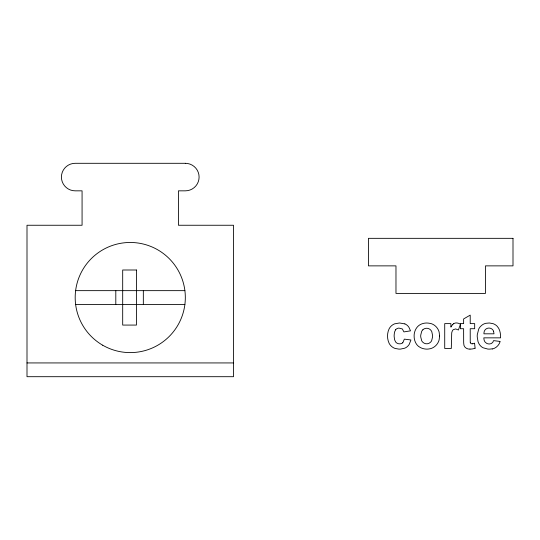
<?xml version="1.0" encoding="UTF-8"?>
<svg xmlns="http://www.w3.org/2000/svg" width="540" height="540" viewBox="0 0 540 540"><rect width="100%" height="100%" fill="white"/><g stroke="black" fill="none" stroke-linecap="round" stroke-linejoin="round"><path stroke-width="0.81" d="M395.597 329.805L394.511 332.113L394.153 335.084A24.259 24.259 0 0 0 394.173 336.67L394.619 339.815L395.631 341.942A4.846 4.846 0 0 0 398.702 343.757L398.999 343.771A4.813 4.813 0 0 0 402.719 342.819M452.635 324.668L453.269 324.041A4.199 4.199 0 0 1 453.728 323.71M422.867 329.825L422.422 330.291A5.987 5.987 0 0 0 421.673 331.398L420.734 335.138A15.35 15.35 0 0 0 420.734 336.96L421.673 340.693A5.987 5.987 0 0 0 422.422 341.807L422.867 342.272A5.468 5.468 0 0 0 430.468 342.286L430.893 341.807A5.947 5.947 0 0 0 431.642 340.693L432.574 336.926A15.782 15.782 0 0 0 432.594 335.543L431.798 331.709A6.156 6.156 0 0 0 430.9 330.291L430.454 329.825A5.373 5.373 0 0 0 426.978 328.279A5.542 5.542 0 0 0 422.84 329.791M492.203 348.84L489.821 349.103A18.144 18.144 0 0 1 487.742 349.049L483.071 347.767A9.686 9.686 0 0 1 480.094 345.371L479.689 344.851A12.204 12.204 0 0 1 478.008 341.523L477.232 336.879A22.147 22.147 0 0 1 477.272 334.726L478.757 328.961A11.023 11.023 0 0 1 480.472 326.498L481.754 325.303A10.382 10.382 0 0 1 485.757 323.318L489.382 322.994L493.128 323.683A10.341 10.341 0 0 1 497.097 326.194C500.081 329.245 500.654 333.774 500.594 337.851L483.806 337.851L484.07 339.856A5.697 5.697 0 0 0 485.413 342.407C487.728 345.074 492.912 344.385 493.58 340.612L500.168 341.462L500.006 341.928A10.807 10.807 0 0 1 492.257 349.049M75.62 290.648L184.896 290.648M75.62 304.418L184.896 304.418M27 362.934L233.516 362.934M469.969 349.11C466.776 349.373 463.57 347.024 463.739 343.629A29.525 29.525 0 0 1 463.658 341.982L463.624 328.718L460.438 328.718L460.438 323.615L463.624 323.615L463.624 318.944L470.212 315.117L470.212 323.615L474.674 323.615L474.674 328.718L470.212 328.718L470.232 341.213A18.104 18.104 0 0 0 470.286 342.333L470.333 342.617M404.845 323.899L399.519 322.981L394.585 323.845A10.55 10.55 0 0 0 389.097 328.86C387.005 333.301 387.005 338.783 389.09 343.231A10.854 10.854 0 0 0 391.203 346.073A10.449 10.449 0 0 0 395.125 348.449L398.783 349.096A18.104 18.104 0 0 0 400.619 349.076L404.676 348.212A9.558 9.558 0 0 0 409.226 344.365L410.933 339.977L404.345 339.127L402.948 342.461A3.476 3.476 0 0 1 402.664 342.752M493.594 331.344L494.006 333.815L483.921 333.815L484.049 332.269A5.279 5.279 0 0 1 485.15 329.812A5.022 5.022 0 0 1 488.99 328.07A4.894 4.894 0 0 1 493.661 331.418M475.099 348.158L474.565 343.177A9.774 9.774 0 0 1 472.23 343.832M143.336 290.648L143.336 304.418M115.803 290.648L115.803 304.418M395.57 329.785A4.84 4.84 0 0 1 398.885 328.097L402.307 328.921L403.92 331.904L410.508 330.845L408.969 327.375A8.991 8.991 0 0 0 404.858 323.872M452.615 324.648A16.889 16.889 0 0 0 450.893 327.139L450.873 323.615L444.717 323.615L444.717 348.476L451.298 348.476L451.703 333.011A7.648 7.648 0 0 1 451.825 332.444A8.728 8.728 0 0 1 452.351 330.932L453.033 329.9A2.687 2.687 0 0 1 453.256 329.69L455.652 328.934L458.42 330.001L460.438 324.23A7.823 7.823 0 0 0 456.293 322.947A4.752 4.752 0 0 0 453.721 323.696M472.217 343.744A1.728 1.728 0 0 1 470.245 342.65M475.112 348.199A13.244 13.244 0 0 1 469.969 349.076M439.614 335.975L439.108 339.957A12.434 12.434 0 0 1 436.442 344.912A13.338 13.338 0 0 1 435.537 345.836L435.065 346.255A11.799 11.799 0 0 1 430.137 348.752L428.233 349.056A15.296 15.296 0 0 1 426.465 349.11A14.364 14.364 0 0 1 420.41 347.558C415.976 345.478 413.964 340.362 414.119 335.698A13.824 13.824 0 0 1 415.739 329.319A11.293 11.293 0 0 1 420.255 324.581A13.777 13.777 0 0 1 428.207 323.096L430.765 323.5A11.759 11.759 0 0 1 435.577 326.214A13.055 13.055 0 0 1 436.874 327.618A12.272 12.272 0 0 1 439.115 332.026L439.614 335.975M185.328 163.303L75.188 163.303A13.77 13.77 0 0 0 61.418 177.066A13.77 13.77 0 0 0 75.188 190.836L82.073 190.836L82.073 225.254L27 225.254L27 376.697L233.516 376.697L233.516 225.254L178.443 225.254L178.443 190.836L185.328 190.836A13.77 13.77 0 0 0 199.098 177.066A13.77 13.77 0 0 0 185.328 163.303M513 238.336L368.442 238.336L368.442 265.869L395.975 265.869L395.975 293.402L485.467 293.402L485.467 265.869L513 265.869L513 238.336M136.451 270L122.688 270L122.688 325.073L136.451 325.073L136.451 270M102.722 345.229A55.073 55.073 0 0 0 185.328 297.533A55.073 55.073 0 0 0 102.722 249.845A55.073 55.073 0 0 0 102.722 345.229"/></g></svg>
